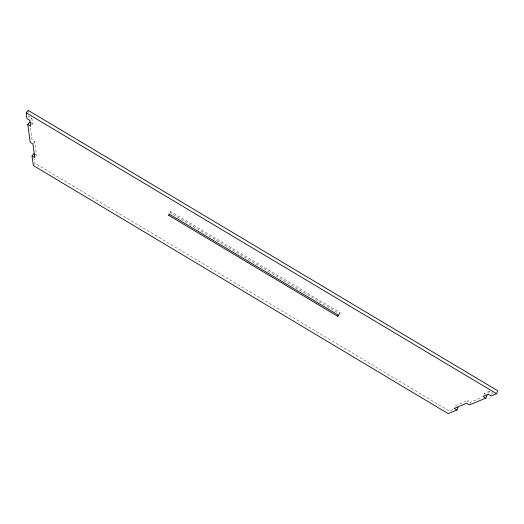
<?xml version="1.0" encoding="UTF-8"?>
<svg xmlns="http://www.w3.org/2000/svg" width="524" height="524" viewBox="0 0 524 524"><rect width="100%" height="100%" fill="white"/><g stroke="black" fill="none" stroke-linecap="round" stroke-linejoin="round"><path stroke-width="0.39" stroke-dasharray="2.62 1.97" d="M170.791 211.532L170.47 212.868L339.12 313.64L340.089 312.677L170.791 211.532L169.521 213.399M491.767 394.513L492.37 393.079L489.449 391.33L484.202 393.557L483.6 394.978M488.545 393.491L489.449 391.33M469.982 403.526L470.572 402.15L481.831 397.467M467.218 401.869L467.808 400.506L470.572 402.15M339.021 314.682L340.089 312.677M34.217 164.438L35.095 163.331L34.473 158.543M35.586 156.46L36.484 155.333L34.787 141.709L32.069 140.085L30.333 126.769M33.392 143.438L34.787 141.709M31.591 124.948L32.56 123.762L31.846 118.018L28.971 116.302L27.988 117.494M30.864 119.217L31.846 118.018M455.369 405.773L467.808 400.506M452.926 409.499L449.278 411.019L35.095 163.331M31.427 123.081L32.56 123.762M484.202 393.557L485.355 394.245M28.198 110.381L28.492 112.601"/><path stroke-width="0.79" d="M168.78 215.357L169.095 214.021L338.668 315.35L337.698 316.293L168.78 215.357L169.625 214.113M487.084 395.279L485.879 398.122L482.997 396.399L488.237 394.212L491.165 395.954L496.588 393.727L497.8 390.812L28.198 110.381L26.2 112.798L26.999 118.693L29.875 120.415L30.615 126.133L27.779 124.437L29.724 122.066L30.857 122.747M35.167 154.547L33.85 153.761L32.049 156.008L33.34 165.545L448.131 413.619L456.882 410.03L458.041 407.371M337.698 316.293L338.412 314.963M485.879 398.122L469.393 404.895L466.629 403.238L454.21 408.432L456.882 410.03M26.2 112.798L496.588 393.727M32.049 156.008L34.689 157.586L32.933 144.015L30.209 142.384L27.779 124.437"/></g></svg>
